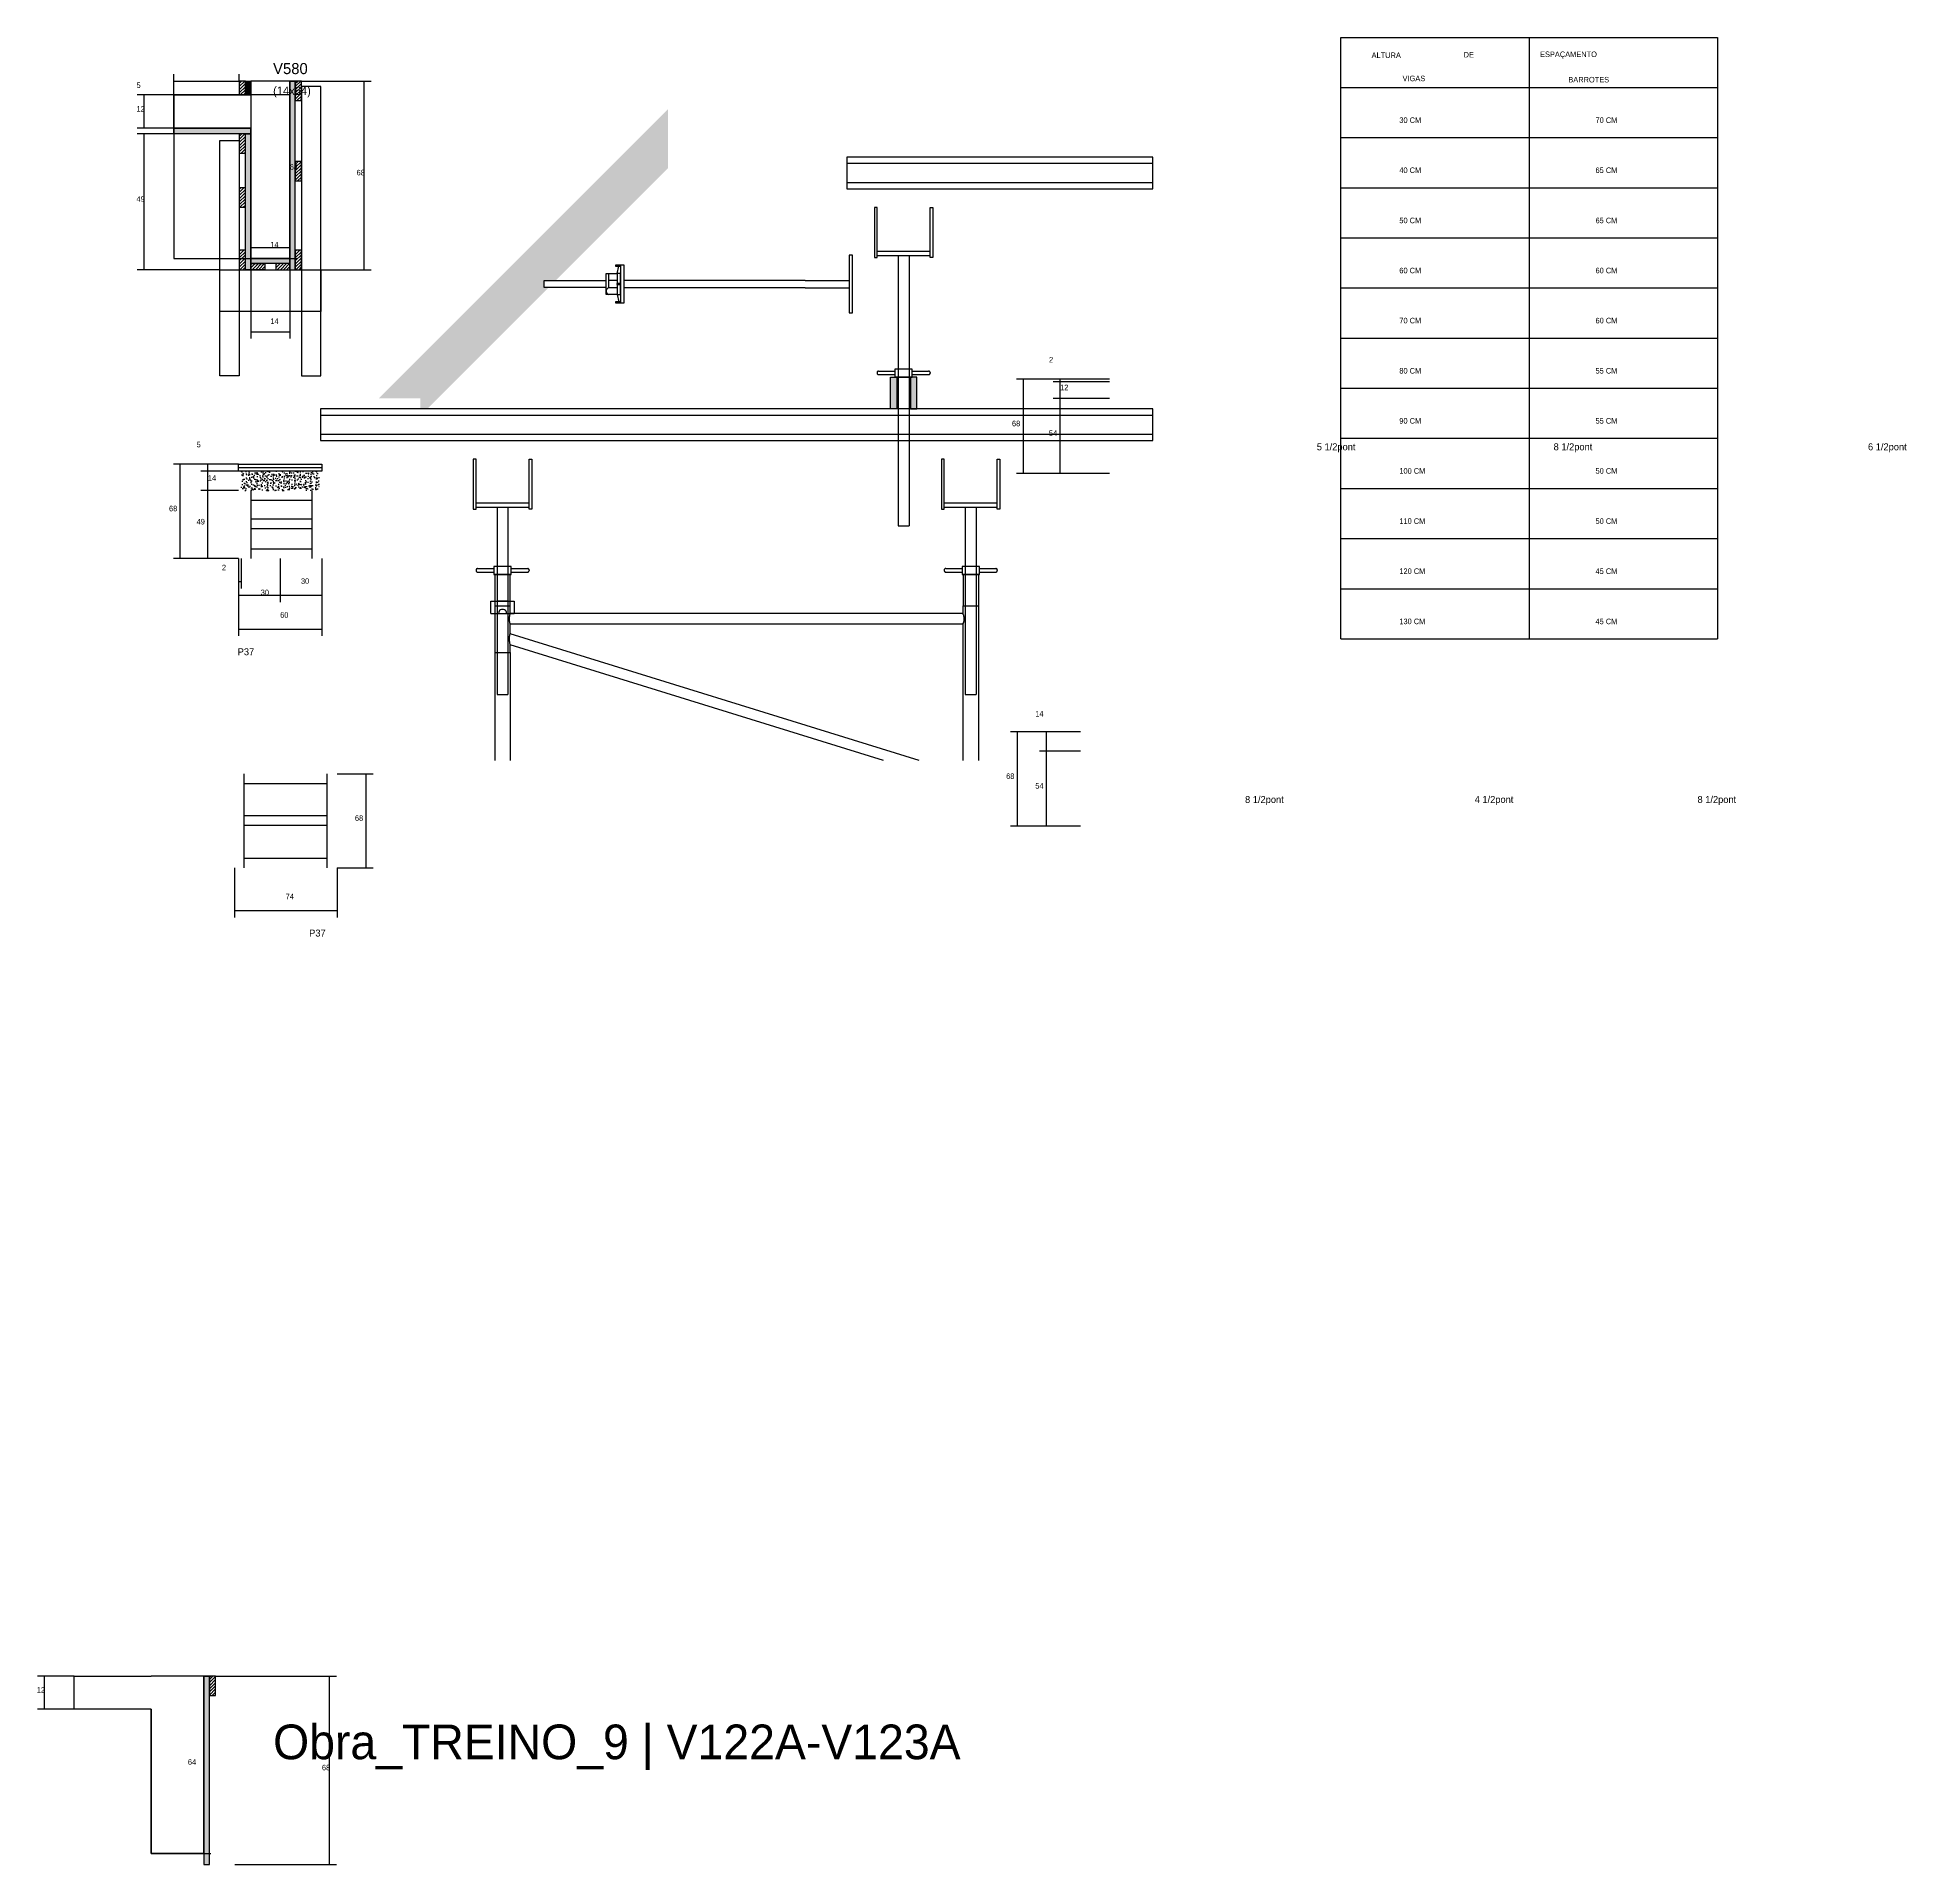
# Model space of a CAD drawing. Header units: metres. Extents: x -2848 to 21926, y -45195 to 1016.
# Drawn here: x 12630 to 13977, y -40886 to -39568 of the extents above; entities that cross this region are included whole.
import ezdxf

# ---------------------------------------------------------------- set-up
doc = ezdxf.new("R2010")
doc.units = ezdxf.units.M
for name, color, linetype in [('BARRA DE ANCORAGEM', 7, 'Continuous'), ('CONCRETO', 251, 'Continuous'), ('COTA', 4, 'Continuous'), ('Cota Seção (2x)', 4, 'Continuous'), ('Demarcação 2', 254, 'Continuous'), ('Escoras', 2, 'Continuous'), ('Forcador', 251, 'Continuous'), ('GARFOS', 7, 'Continuous'), ('Hachura', 253, 'Continuous'), ('LABEL_ID', 3, 'Continuous'), ('Madeira', 126, 'Continuous'), ('NOMENCLATURA', 7, 'Continuous'), ('Painéis', 200, 'Continuous'), ('Perfil Metálico', 251, 'Continuous'), ('SARR_2.2x7', 40, 'Continuous'), ('SARR_3.5x7', 81, 'Continuous'), ('SARR_EDITAR', 141, 'Continuous'), ('Texto Seção', 7, 'Continuous')]:
    doc.layers.add(name, color=color, linetype=linetype)

msp = doc.modelspace()

# ---------------------------------------------------------------- hatches: boundary and pattern name
at = {"layer": 'COTA'}
h = msp.add_hatch(dxfattribs=at)
h.set_pattern_fill('AR-CONC', scale=0.03)
h.paths.add_polyline_path([(12777.1, -39895.2), (12777.1, -39881.2), (12777.1, -39881.2), (12833.1, -39881.2), (12833.1, -39881.2), (12833.1, -39895.2), (12833.1, -39895.2), (12777.1, -39895.2)])
at = {"layer": 'Demarcação 2'}
h = msp.add_hatch(color=8, dxfattribs=at)
h.dxf.hatch_style = 1
h.paths.add_polyline_path([(13084.6, -39662.8), (13084.6, -39620.3), (12876.2, -39828.8), (12906.2, -39828.8), (12906.2, -39836.3), (12911.1, -39836.3), (12998.9, -39748.6), (12995.2, -39748.6), (12995.2, -39744.1), (13003.3, -39744.1)])
at = {"layer": 'Hachura'}
h = msp.add_hatch(dxfattribs=at)
h.set_pattern_fill('ANSI31', scale=0.5)
h.paths.add_polyline_path([(12780, -39600), (12775.6, -39600), (12775.6, -39600), (12775.6, -39610), (12775.6, -39610), (12780, -39610), (12780, -39610), (12780, -39600)])
h = msp.add_hatch(color=8, dxfattribs=at)
h.dxf.hatch_style = 1
h.paths.add_polyline_path([(12780, -39610), (12784, -39610), (12784, -39610), (12784, -39600), (12784, -39600), (12780, -39600), (12780, -39600), (12780, -39610)])
h = msp.add_hatch(color=8, dxfattribs=at)
h.dxf.hatch_style = 1
h.paths.add_polyline_path([(12816, -39600), (12812, -39600), (12812, -39600), (12812, -39736), (12812, -39736), (12816, -39736), (12816, -39736), (12816, -39600)])
h = msp.add_hatch(dxfattribs=at)
h.set_pattern_fill('ANSI31', scale=0.5)
h.paths.add_polyline_path([(12820.4, -39600), (12816, -39600), (12816, -39600), (12816, -39614), (12816, -39614), (12820.4, -39614), (12820.4, -39614), (12820.4, -39600)])
h = msp.add_hatch(color=8, dxfattribs=at)
h.dxf.hatch_style = 1
h.paths.add_polyline_path([(12728.4, -39638), (12728.4, -39634), (12728.4, -39634), (12784, -39634), (12784, -39634), (12784, -39638), (12784, -39638), (12728.4, -39638)])
h = msp.add_hatch(dxfattribs=at)
h.set_pattern_fill('ANSI31', scale=0.5)
h.paths.add_polyline_path([(12780, -39638), (12775.6, -39638), (12775.6, -39638), (12775.6, -39652), (12775.6, -39652), (12780, -39652), (12780, -39652), (12780, -39638)])
h = msp.add_hatch(color=8, dxfattribs=at)
h.dxf.hatch_style = 1
h.paths.add_polyline_path([(12780, -39638), (12784, -39638), (12784, -39638), (12784, -39736), (12784, -39736), (12780, -39736), (12780, -39736), (12780, -39638)])
h = msp.add_hatch(dxfattribs=at)
h.set_pattern_fill('ANSI31', scale=0.5)
h.paths.add_polyline_path([(12820.4, -39658), (12816, -39658), (12816, -39658), (12816, -39672), (12816, -39672), (12820.4, -39672), (12820.4, -39672), (12820.4, -39658)])
h = msp.add_hatch(dxfattribs=at)
h.set_pattern_fill('ANSI31', scale=0.5)
h.paths.add_polyline_path([(12780, -39677), (12775.6, -39677), (12775.6, -39677), (12775.6, -39691), (12775.6, -39691), (12780, -39691), (12780, -39691), (12780, -39677)])
h = msp.add_hatch(dxfattribs=at)
h.set_pattern_fill('ANSI31', scale=0.5)
h.paths.add_polyline_path([(12780, -39722), (12775.6, -39722), (12775.6, -39722), (12775.6, -39736), (12775.6, -39736), (12780, -39736), (12780, -39736), (12780, -39722)])
h = msp.add_hatch(color=8, dxfattribs=at)
h.dxf.hatch_style = 1
h.paths.add_polyline_path([(12784, -39731.6), (12784, -39728), (12784, -39728), (12812, -39728), (12812, -39728), (12812, -39731.6), (12812, -39731.6), (12784, -39731.6)])
h = msp.add_hatch(dxfattribs=at)
h.set_pattern_fill('ANSI31', scale=0.5)
h.paths.add_polyline_path([(12784, -39736), (12784, -39731.6), (12784, -39731.6), (12794, -39731.6), (12794, -39731.6), (12794, -39736), (12794, -39736), (12784, -39736)])
h = msp.add_hatch(dxfattribs=at)
h.set_pattern_fill('ANSI31', scale=0.5)
h.paths.add_polyline_path([(12812, -39736), (12812, -39731.6), (12812, -39731.6), (12802, -39731.6), (12802, -39731.6), (12802, -39736), (12802, -39736), (12812, -39736)])
h = msp.add_hatch(dxfattribs=at)
h.set_pattern_fill('ANSI31', scale=0.5)
h.paths.add_polyline_path([(12820.4, -39722), (12816, -39722), (12816, -39722), (12816, -39736), (12816, -39736), (12820.4, -39736), (12820.4, -39736), (12820.4, -39722)])
h = msp.add_hatch(color=8, dxfattribs=at)
h.dxf.hatch_style = 1
h.paths.add_polyline_path([(12754.1, -40750), (12750.1, -40750), (12750.1, -40750), (12750.1, -40886), (12750.1, -40886), (12754.1, -40886), (12754.1, -40886), (12754.1, -40750)])
h = msp.add_hatch(dxfattribs=at)
h.set_pattern_fill('ANSI31', scale=0.5)
h.paths.add_polyline_path([(12758.5, -40750), (12754.1, -40750), (12754.1, -40750), (12754.1, -40764), (12754.1, -40764), (12758.5, -40764), (12758.5, -40764), (12758.5, -40750)])
at = {"layer": 'Perfil Metálico'}
h = msp.add_hatch(color=8, dxfattribs=at)
h.dxf.hatch_style = 1
h.paths.add_polyline_path([(13245, -39836.3), (13249.5, -39836.3), (13249.5, -39813.5), (13245, -39813.5)])
h = msp.add_hatch(color=8, dxfattribs=at)
h.dxf.hatch_style = 1
h.paths.add_polyline_path([(13259.4, -39836.3), (13263.9, -39836.3), (13263.9, -39813.5), (13259.4, -39813.5)])

# ---------------------------------------------------------------- linework, layer by layer
at = {"layer": 'BARRA DE ANCORAGEM'}
for p, q in [((13048.1, -39738.8), (13049.2, -39733.5)), ((13050.4, -39732.7), (13050.4, -39760)), ((13084.6, -39743.7), (13053.1, -39743.7)), ((13183.6, -39743.7), (13084.6, -39743.7)), ((13183.6, -39743.7), (13215.2, -39743.7)), ((13040.4, -39750.4), (13040.2, -39750.9)), ((13040.2, -39750.9), (13040.2, -39751.4)), ((13040.2, -39751.4), (13040.2, -39752)), ((13040.2, -39752), (13040.4, -39752.5)), ((13040.7, -39749.9), (13040.4, -39750.4)), ((13040.4, -39752.5), (13040.7, -39752.9)), ((13041, -39749.5), (13040.7, -39749.9)), ((13040.7, -39752.9), (13041, -39753.3)), ((13041.5, -39749.2), (13041, -39749.5)), ((13041, -39753.3), (13041.5, -39753.6)), ((13041.9, -39749), (13041.5, -39749.2)), ((13041.5, -39753.6), (13041.9, -39753.9)), ((13048.1, -39753.9), (13049.2, -39759.2)), ((13084.6, -39749), (13053.1, -39749)), ((13183.6, -39749), (13084.6, -39749)), ((13183.6, -39749), (13215.2, -39749))]:
    msp.add_line(p, q, dxfattribs=at)
for points in [[(13217.6, -39767.2), (13217.6, -39725.5), (13215.2, -39725.5), (13215.2, -39767.2)], [(13040.2, -39744.1), (12995.2, -39744.1), (12995.2, -39748.6), (13040.2, -39748.6)], [(13050.4, -39732.7), (13046.8, -39732.7), (13046.8, -39733.5), (13050.4, -39733.5)], [(13050.4, -39738.8), (13048.1, -39738.8), (13048.1, -39753.9), (13050.4, -39753.9)], [(13053.1, -39760), (13053.1, -39732.7), (13050.4, -39732.7), (13050.4, -39760)], [(13050.4, -39759.2), (13046.8, -39759.2), (13046.8, -39760), (13050.4, -39760)]]:
    msp.add_lwpolyline(points, close=True, dxfattribs=at)
for points in [[(13048.1, -39753.9), (13040.2, -39753.9), (13040.2, -39738.8), (13048.1, -39738.8)], [(13048.1, -39743.7), (13041.9, -39743.7), (13041.9, -39738.8)], [(13048.1, -39749), (13041.9, -39749), (13041.9, -39743.7)], [(13048.1, -39746.8), (13050.4, -39746.8), (13050.4, -39745.9), (13048.1, -39745.9), (13048.1, -39746.8), (13048.1, -39745.9)]]:
    msp.add_lwpolyline(points, dxfattribs=at)
at = {"layer": 'CONCRETO'}
for points in [[(12812, -39624), (12812, -39624), (12812, -39656), (12812, -39656), (12812, -39728), (12784, -39728), (12784, -39634), (12728.4, -39634), (12728.4, -39610), (12784, -39610)], [(12784, -39634), (12784, -39636), (12784, -39636), (12784, -39728), (12812, -39728), (12812, -39600), (12816, -39600), (12816, -39600), (12784, -39600), (12784, -39610)], [(12750.1, -40774), (12750.1, -40774), (12750.1, -40806), (12750.1, -40806), (12750.1, -40878), (12712.1, -40878), (12712.1, -40774), (12656.5, -40774), (12656.5, -40750), (12712.1, -40750)], [(12712.1, -40774), (12712.1, -40776), (12712.1, -40776), (12712.1, -40878), (12750.1, -40878), (12750.1, -40750), (12754.1, -40750), (12754.1, -40750), (12712.1, -40750), (12712.1, -40750)]]:
    msp.add_lwpolyline(points, dxfattribs=at)
for points in [[(12728.4, -39728), (12812, -39728), (12812, -39610), (12728.4, -39610)], [(12784, -39728), (12816, -39728), (12816, -39600), (12784, -39600)]]:
    msp.add_lwpolyline(points, close=True, dxfattribs=at)
at = {"layer": 'COTA'}
for p, q in [((12728.4, -39610), (12728.4, -39595)), ((12775.6, -39600), (12775.6, -39595)), ((12728.4, -39610), (12702.1, -39610)), ((12707.1, -39634), (12707.1, -39610)), ((12728.4, -39600), (12775.6, -39600)), ((12820.4, -39600), (12870.7, -39600)), ((12865.7, -39736), (12865.7, -39600)), ((12728.4, -39634), (12702.1, -39634)), ((12766, -39638), (12702.1, -39638)), ((12707.1, -39736), (12707.1, -39638)), ((12761.6, -39736), (12702.1, -39736)), ((12784, -39736), (12784, -39785.7)), ((12812, -39736), (12812, -39785.7)), ((12834.4, -39736), (12870.7, -39736)), ((12784, -39780.7), (12812, -39780.7)), ((13402.8, -39814.9), (13335.8, -39814.9)), ((13340.8, -39882.9), (13340.8, -39814.9)), ((13402.8, -39814.9), (13362.3, -39814.9)), ((13402.8, -39816.9), (13362.3, -39816.9)), ((13402.8, -39816.9), (13362.3, -39816.9)), ((13367.3, -39816.9), (13367.3, -39814.9)), ((13367.3, -39828.9), (13367.3, -39816.9)), ((13402.8, -39828.9), (13362.3, -39828.9)), ((13402.8, -39828.9), (13362.3, -39828.9)), ((13367.3, -39882.9), (13367.3, -39828.9)), ((12775.1, -39876.2), (12728.1, -39876.2)), ((12733.1, -39944.2), (12733.1, -39876.2)), ((12775.1, -39876.2), (12748, -39876.2)), ((12753, -39881.2), (12753, -39876.2)), ((12775.1, -39881.2), (12748, -39881.2)), ((12775.1, -39881.2), (12748, -39881.2)), ((12753, -39895.2), (12753, -39881.2)), ((13402.8, -39882.9), (13335.8, -39882.9)), ((13402.8, -39882.9), (13362.3, -39882.9)), ((12775.1, -39895.2), (12748, -39895.2)), ((12775.1, -39895.2), (12748, -39895.2)), ((12753, -39944.2), (12753, -39895.2)), ((12775.1, -39944.2), (12728.1, -39944.2)), ((12775.1, -39944.2), (12748, -39944.2)), ((12775.1, -39944.2), (12775.1, -39975.7)), ((12775.1, -39944.2), (12775.1, -40000.1)), ((12775.1, -39944.2), (12775.1, -39965.8)), ((12777.1, -39944.2), (12777.1, -39965.8)), ((12805.1, -39944.2), (12805.1, -39975.7)), ((12805.1, -39944.2), (12805.1, -39975.7)), ((12835.1, -39944.2), (12835.1, -39975.7)), ((12835.1, -39944.2), (12835.1, -40000.1)), ((12775.1, -39960.8), (12777.1, -39960.8)), ((12775.1, -39970.7), (12805.1, -39970.7)), ((12805.1, -39970.7), (12835.1, -39970.7)), ((12775.1, -39995.1), (12835.1, -39995.1)), ((13382, -40069.2), (13331.5, -40069.2)), ((13336.5, -40137.2), (13336.5, -40069.2)), ((13382, -40069.2), (13352.5, -40069.2)), ((13357.5, -40083.2), (13357.5, -40069.2)), ((13382, -40083.2), (13352.5, -40083.2)), ((13382, -40083.2), (13352.5, -40083.2)), ((13357.5, -40137.2), (13357.5, -40083.2)), ((12846.1, -40099.4), (12872.1, -40099.4)), ((12867.1, -40167.4), (12867.1, -40099.4)), ((13382, -40137.2), (13331.5, -40137.2)), ((13382, -40137.2), (13352.5, -40137.2)), ((12772.1, -40167.4), (12772.1, -40203)), ((12846.1, -40167.4), (12846.1, -40203)), ((12846.1, -40167.4), (12872.1, -40167.4)), ((12772.1, -40198), (12846.1, -40198)), ((12656.5, -40750), (12630.2, -40750)), ((12635.2, -40774), (12635.2, -40750)), ((12758.5, -40750), (12845.7, -40750)), ((12840.7, -40886), (12840.7, -40750)), ((12656.5, -40774), (12630.2, -40774)), ((12772.5, -40886), (12845.7, -40886))]:
    msp.add_line(p, q, dxfattribs=at)
at = {"layer": 'Cota Seção (2x)'}
for p, q in [((12812, -39728), (12812, -39600)), ((12812, -39600), (12817, -39600)), ((12784, -39736), (12784, -39715)), ((12812, -39736), (12812, -39715)), ((12784, -39720), (12812, -39720)), ((12812, -39728), (12817, -39728)), ((12750.1, -40878), (12750.1, -40750)), ((12750.1, -40750), (12755.1, -40750)), ((12750.1, -40878), (12755.1, -40878))]:
    msp.add_line(p, q, dxfattribs=at)
at = {"layer": 'Escoras'}
for p, q in [((13260.1, -39813.5), (13248.8, -39813.5)), ((12959.8, -39955.9), (12959.8, -40090)), ((12971, -39955.9), (12959.8, -39955.9)), ((12971, -39978.4), (12971, -39955.9)), ((13308.5, -39955.9), (13297.3, -39955.9)), ((13297.3, -39955.9), (13297.3, -39978.4)), ((13308.5, -39955.9), (13308.5, -40090)), ((12956.9, -39975), (12973.8, -39975)), ((12956.9, -39983.8), (12956.9, -39975)), ((12969.3, -39975), (12961.4, -39975)), ((12973.8, -39975), (12973.8, -39983.8)), ((12956.9, -39983.8), (12962.5, -39983.8)), ((12959.8, -39978.4), (12971, -39978.4)), ((12969.3, -39984.1), (12961.4, -39984.1)), ((12962.6, -39983), (12962.5, -39983.8)), ((12962.9, -39982.3), (12962.6, -39983)), ((12963.3, -39981.7), (12962.9, -39982.3)), ((12963.9, -39981.3), (12963.3, -39981.7)), ((12964.6, -39981), (12963.9, -39981.3)), ((12965.4, -39980.9), (12964.6, -39981)), ((12966.1, -39981), (12965.4, -39980.9)), ((12966.8, -39981.3), (12966.1, -39981)), ((12967.5, -39981.7), (12966.8, -39981.3)), ((12967.9, -39982.3), (12967.5, -39981.7)), ((12968.2, -39983), (12967.9, -39982.3)), ((12968.3, -39983.8), (12968.2, -39983)), ((12968.3, -39983.8), (12973.8, -39983.8)), ((12970.2, -39986.5), (12970.1, -39987.2)), ((12970.1, -39987.2), (12970.1, -39987.8)), ((12970.1, -39987.8), (12970.1, -39988.5)), ((12970.1, -39988.5), (12970.2, -39989.2)), ((12970.3, -39985.9), (12970.2, -39986.5)), ((12970.5, -39985.2), (12970.3, -39985.9)), ((12970.7, -39984.6), (12970.5, -39985.2)), ((12971, -39984), (12970.7, -39984.6)), ((12971, -39984), (12971, -39978.4)), ((13297.3, -39984), (12971, -39984)), ((13297.3, -39978.4), (13308.5, -39978.4)), ((13297.3, -39984), (13297.3, -39978.4)), ((13297.5, -39984.6), (13297.3, -39984)), ((13297.8, -39985.2), (13297.5, -39984.6)), ((13297.9, -39985.9), (13297.8, -39985.2)), ((13298.1, -39986.5), (13297.9, -39985.9)), ((13298.1, -39987.2), (13298.1, -39986.5)), ((13298.2, -39987.8), (13298.1, -39987.2)), ((13298.1, -39988.5), (13298.2, -39987.8)), ((13298.1, -39989.2), (13298.1, -39988.5)), ((12970.2, -40000.8), (12970.1, -40001.5)), ((12970.1, -40001.5), (12970.1, -40002.3)), ((12970.2, -39989.2), (12970.3, -39989.8)), ((12970.3, -40000.1), (12970.2, -40000.8)), ((12970.3, -39989.8), (12970.5, -39990.5)), ((12970.5, -39999.4), (12970.3, -40000.1)), ((12970.5, -39990.5), (12970.7, -39991.1)), ((12970.7, -39998.7), (12970.5, -39999.4)), ((12970.7, -39991.1), (12971, -39991.7)), ((12971, -39998), (12970.7, -39998.7)), ((13297.3, -39991.7), (12971, -39991.7)), ((12971, -39998), (12971, -39991.7)), ((13265.8, -40090), (12971, -39998.5)), ((13297.3, -39991.7), (13297.5, -39991.1)), ((13297.3, -40090), (13297.3, -39991.7)), ((13297.5, -39991.1), (13297.8, -39990.5)), ((13297.8, -39990.5), (13297.9, -39989.8)), ((13297.9, -39989.8), (13298.1, -39989.2)), ((12959.8, -40012.1), (12971, -40012.1)), ((12970.1, -40002.3), (12970.1, -40003)), ((12970.1, -40003), (12970.2, -40003.7)), ((12970.2, -40003.7), (12970.3, -40004.4)), ((12970.3, -40004.4), (12970.5, -40005.2)), ((12970.5, -40005.2), (12970.7, -40005.8)), ((12970.7, -40005.8), (12971, -40006.5)), ((13240, -40090), (12971, -40006.5)), ((12971, -40012.1), (12971, -40006.5)), ((12971, -40012.1), (12971, -40090))]:
    msp.add_line(p, q, dxfattribs=at)
at = {"layer": 'Forcador'}
for p, q in [((13235.3, -39722.6), (13273.6, -39722.6)), ((13235.3, -39725.8), (13273.6, -39725.8)), ((13250.5, -39725.8), (13250.5, -39836.3)), ((13258.4, -39725.8), (13258.4, -39836.3)), ((13235.4, -39809.8), (13235.3, -39809.9)), ((13235.3, -39809.9), (13235.3, -39810)), ((13235.3, -39810), (13235.3, -39810.2)), ((13235.3, -39810.2), (13235.3, -39810.6)), ((13235.3, -39810.6), (13235.3, -39810.8)), ((13235.3, -39810.8), (13235.3, -39810.9)), ((13235.3, -39810.9), (13235.4, -39811)), ((13235.5, -39809.6), (13235.4, -39809.7)), ((13235.4, -39809.7), (13235.4, -39809.8)), ((13235.4, -39811), (13235.4, -39811.1)), ((13235.4, -39811.1), (13235.5, -39811.2)), ((13235.6, -39809.5), (13235.5, -39809.6)), ((13235.5, -39811.2), (13235.6, -39811.3)), ((13235.7, -39809.4), (13235.6, -39809.5)), ((13235.6, -39811.3), (13235.7, -39811.4)), ((13235.8, -39809.3), (13235.7, -39809.4)), ((13235.7, -39811.4), (13235.8, -39811.5)), ((13235.9, -39809.2), (13235.8, -39809.3)), ((13235.8, -39811.5), (13235.9, -39811.6)), ((13236.1, -39809.2), (13235.9, -39809.2)), ((13235.9, -39811.6), (13236.1, -39811.6)), ((13236.2, -39809.2), (13236.1, -39809.2)), ((13236.1, -39811.6), (13236.2, -39811.6)), ((13236.3, -39809.2), (13236.2, -39809.2)), ((13236.2, -39811.6), (13236.3, -39811.6)), ((13236.3, -39809.2), (13248.1, -39809.2)), ((13236.3, -39811.6), (13248.1, -39811.6)), ((13260.7, -39809.2), (13272.5, -39809.2)), ((13260.7, -39811.6), (13272.5, -39811.6)), ((13272.7, -39809.2), (13272.5, -39809.2)), ((13272.5, -39811.6), (13272.7, -39811.6)), ((13272.8, -39809.2), (13272.7, -39809.2)), ((13272.7, -39811.6), (13272.8, -39811.6)), ((13272.9, -39809.2), (13272.8, -39809.2)), ((13272.8, -39811.6), (13272.9, -39811.6)), ((13273.1, -39809.3), (13272.9, -39809.2)), ((13272.9, -39811.6), (13273.1, -39811.5)), ((13273.2, -39809.4), (13273.1, -39809.3)), ((13273.1, -39811.5), (13273.2, -39811.4)), ((13273.3, -39809.5), (13273.2, -39809.4)), ((13273.2, -39811.4), (13273.3, -39811.3)), ((13273.4, -39809.6), (13273.3, -39809.5)), ((13273.3, -39811.3), (13273.4, -39811.2)), ((13273.4, -39809.7), (13273.4, -39809.6)), ((13273.5, -39809.8), (13273.4, -39809.7)), ((13273.4, -39811.1), (13273.5, -39811)), ((13273.4, -39811.2), (13273.4, -39811.1)), ((13273.5, -39809.9), (13273.5, -39809.8)), ((13273.6, -39810), (13273.5, -39809.9)), ((13273.5, -39810.9), (13273.6, -39810.8)), ((13273.5, -39811), (13273.5, -39810.9)), ((13273.6, -39810.2), (13273.6, -39810)), ((13273.6, -39810.2), (13273.6, -39810.6)), ((13273.6, -39810.8), (13273.6, -39810.6)), ((13250.5, -39836.3), (13250.5, -39859.1)), ((13258.4, -39836.3), (13258.4, -39859.1)), ((13250.5, -39859.1), (13250.5, -39920.8)), ((13258.4, -39859.1), (13258.4, -39920.8)), ((12946.3, -39904.1), (12984.5, -39904.1)), ((12946.3, -39907.3), (12984.5, -39907.3)), ((12961.4, -39907.3), (12961.4, -40042.3)), ((12969.3, -39907.3), (12969.3, -40042.3)), ((13283.8, -39904.1), (13322, -39904.1)), ((13283.8, -39907.3), (13322, -39907.3)), ((13298.9, -39907.3), (13298.9, -40042.3)), ((13306.8, -39907.3), (13306.8, -40042.3)), ((13250.5, -39920.8), (13258.4, -39920.8)), ((12946.4, -39952), (12946.3, -39952.1)), ((12946.3, -39952.1), (12946.3, -39952.3)), ((12946.3, -39952.3), (12946.3, -39952.4)), ((12946.3, -39952.4), (12946.3, -39952.5)), ((12946.3, -39952.5), (12946.3, -39953)), ((12946.3, -39953), (12946.3, -39953.1)), ((12946.3, -39953.1), (12946.3, -39953.2)), ((12946.3, -39953.2), (12946.3, -39953.4)), ((12946.3, -39953.4), (12946.4, -39953.5)), ((12946.5, -39951.9), (12946.4, -39952)), ((12946.4, -39953.5), (12946.5, -39953.6)), ((12946.6, -39951.8), (12946.5, -39951.9)), ((12946.5, -39953.6), (12946.6, -39953.7)), ((12946.7, -39951.7), (12946.6, -39951.8)), ((12946.6, -39953.7), (12946.7, -39953.8)), ((12946.8, -39951.6), (12946.7, -39951.7)), ((12946.7, -39953.8), (12946.8, -39953.9)), ((12946.9, -39951.6), (12946.8, -39951.6)), ((12946.8, -39953.9), (12946.9, -39953.9)), ((12947, -39951.5), (12946.9, -39951.6)), ((12946.9, -39953.9), (12947, -39954)), ((12947.1, -39951.5), (12947, -39951.5)), ((12947, -39954), (12947.1, -39954)), ((12947.3, -39951.5), (12947.1, -39951.5)), ((12947.1, -39954), (12947.3, -39954)), ((12947.3, -39951.5), (12959.1, -39951.5)), ((12947.3, -39954), (12959.1, -39954)), ((12971.7, -39951.5), (12983.5, -39951.5)), ((12971.7, -39954), (12983.5, -39954)), ((12983.6, -39951.5), (12983.5, -39951.5)), ((12983.5, -39954), (12983.6, -39954)), ((12983.8, -39951.5), (12983.6, -39951.5)), ((12983.6, -39954), (12983.8, -39954)), ((12983.9, -39951.6), (12983.8, -39951.5)), ((12983.8, -39954), (12983.9, -39953.9)), ((12984, -39951.6), (12983.9, -39951.6)), ((12983.9, -39953.9), (12984, -39953.9)), ((12984.1, -39951.7), (12984, -39951.6)), ((12984, -39953.9), (12984.1, -39953.8)), ((12984.2, -39951.8), (12984.1, -39951.7)), ((12984.1, -39953.8), (12984.2, -39953.7)), ((12984.3, -39951.9), (12984.2, -39951.8)), ((12984.2, -39953.7), (12984.3, -39953.6)), ((12984.4, -39952), (12984.3, -39951.9)), ((12984.3, -39953.6), (12984.4, -39953.5)), ((12984.4, -39952.1), (12984.4, -39952)), ((12984.5, -39952.3), (12984.4, -39952.1)), ((12984.4, -39953.4), (12984.5, -39953.2)), ((12984.4, -39953.5), (12984.4, -39953.4)), ((12984.5, -39952.4), (12984.5, -39952.3)), ((12984.5, -39952.5), (12984.5, -39952.4)), ((12984.5, -39952.5), (12984.5, -39953)), ((12984.5, -39953.1), (12984.5, -39953)), ((12984.5, -39953.2), (12984.5, -39953.1)), ((13283.9, -39952), (13283.8, -39952.1)), ((13283.8, -39952.1), (13283.8, -39952.3)), ((13283.8, -39952.3), (13283.8, -39952.4)), ((13283.8, -39952.4), (13283.8, -39952.5)), ((13283.8, -39952.5), (13283.8, -39953)), ((13283.8, -39953), (13283.8, -39953.1)), ((13283.8, -39953.1), (13283.8, -39953.2)), ((13283.8, -39953.2), (13283.8, -39953.4)), ((13283.8, -39953.4), (13283.9, -39953.5)), ((13284, -39951.9), (13283.9, -39952)), ((13283.9, -39953.5), (13284, -39953.6)), ((13284.1, -39951.8), (13284, -39951.9)), ((13284, -39953.6), (13284.1, -39953.7)), ((13284.2, -39951.7), (13284.1, -39951.8)), ((13284.1, -39953.7), (13284.2, -39953.8)), ((13284.3, -39951.6), (13284.2, -39951.7)), ((13284.2, -39953.8), (13284.3, -39953.9)), ((13284.4, -39951.6), (13284.3, -39951.6)), ((13284.3, -39953.9), (13284.4, -39953.9)), ((13284.5, -39951.5), (13284.4, -39951.6)), ((13284.4, -39953.9), (13284.5, -39954)), ((13284.6, -39951.5), (13284.5, -39951.5)), ((13284.5, -39954), (13284.6, -39954)), ((13284.8, -39951.5), (13284.6, -39951.5)), ((13284.6, -39954), (13284.8, -39954)), ((13284.8, -39951.5), (13296.6, -39951.5)), ((13284.8, -39954), (13296.6, -39954)), ((13309.2, -39951.5), (13321, -39951.5)), ((13309.2, -39954), (13321, -39954)), ((13321.1, -39951.5), (13321, -39951.5)), ((13321, -39954), (13321.1, -39954)), ((13321.3, -39951.5), (13321.1, -39951.5)), ((13321.1, -39954), (13321.3, -39954)), ((13321.4, -39951.6), (13321.3, -39951.5)), ((13321.3, -39954), (13321.4, -39953.9)), ((13321.5, -39951.6), (13321.4, -39951.6)), ((13321.4, -39953.9), (13321.5, -39953.9)), ((13321.6, -39951.7), (13321.5, -39951.6)), ((13321.5, -39953.9), (13321.6, -39953.8)), ((13321.7, -39951.8), (13321.6, -39951.7)), ((13321.6, -39953.8), (13321.7, -39953.7)), ((13321.8, -39951.9), (13321.7, -39951.8)), ((13321.7, -39953.7), (13321.8, -39953.6)), ((13321.9, -39952), (13321.8, -39951.9)), ((13321.8, -39953.6), (13321.9, -39953.5)), ((13321.9, -39952.1), (13321.9, -39952)), ((13322, -39952.3), (13321.9, -39952.1)), ((13321.9, -39953.4), (13322, -39953.2)), ((13321.9, -39953.5), (13321.9, -39953.4)), ((13322, -39952.4), (13322, -39952.3)), ((13322, -39952.5), (13322, -39952.4)), ((13322, -39952.5), (13322, -39953)), ((13322, -39953.1), (13322, -39953)), ((13322, -39953.2), (13322, -39953.1)), ((12961.4, -40042.3), (12969.3, -40042.3)), ((13298.9, -40042.3), (13306.8, -40042.3))]:
    msp.add_line(p, q, dxfattribs=at)
for points in [[(13233.4, -39691.1), (13233.4, -39727.1), (13235.3, -39727.1), (13235.3, -39691.1)], [(13275.5, -39691.1), (13275.5, -39727.1), (13273.6, -39727.1), (13273.6, -39691.1)], [(13248.1, -39807.7), (13248.1, -39813.5), (13260.7, -39813.5), (13260.7, -39807.7)], [(12944.3, -39872.6), (12944.3, -39908.6), (12946.3, -39908.6), (12946.3, -39872.6)], [(12986.4, -39872.6), (12986.4, -39908.6), (12984.5, -39908.6), (12984.5, -39872.6)], [(13281.8, -39872.6), (13281.8, -39908.6), (13283.8, -39908.6), (13283.8, -39872.6)], [(13323.9, -39872.6), (13323.9, -39908.6), (13322, -39908.6), (13322, -39872.6)], [(12959.1, -39950), (12959.1, -39955.9), (12971.7, -39955.9), (12971.7, -39950)], [(13296.6, -39950), (13296.6, -39955.9), (13309.2, -39955.9), (13309.2, -39950)]]:
    msp.add_lwpolyline(points, close=True, dxfattribs=at)
at = {"layer": 'GARFOS'}
for p, q in [((13569.6, -40002.1), (13569.6, -39568.5)), ((13569.6, -39568.5), (13841.1, -39568.5)), ((13705.3, -39568.5), (13705.3, -40002.1)), ((13841.1, -39568.5), (13841.1, -40002.1)), ((13569.6, -39604.6), (13841.1, -39604.6)), ((13569.6, -39640.7), (13841.1, -39640.7)), ((13569.6, -39676.9), (13841.1, -39676.9)), ((13569.6, -39713), (13841.1, -39713)), ((13569.6, -39749.1), (13841.1, -39749.1)), ((13569.6, -39785.3), (13841.1, -39785.3)), ((13569.6, -39821.4), (13841.1, -39821.4)), ((13569.6, -39857.6), (13841.1, -39857.6)), ((13569.6, -39893.7), (13841.1, -39893.7)), ((13569.6, -39929.8), (13841.1, -39929.8)), ((13569.6, -39966), (13841.1, -39966)), ((13569.6, -40002.1), (13841.1, -40002.1))]:
    msp.add_line(p, q, dxfattribs=at)
at = {"layer": 'Madeira'}
for points in [[(12780, -39600), (12775.6, -39600), (12775.6, -39610), (12780, -39610)], [(12820.4, -39600), (12816, -39600), (12816, -39614), (12820.4, -39614)], [(12780, -39638), (12775.6, -39638), (12775.6, -39652), (12780, -39652)], [(12820.4, -39658), (12816, -39658), (12816, -39672), (12820.4, -39672)], [(12780, -39677), (12775.6, -39677), (12775.6, -39691), (12780, -39691)], [(12780, -39722), (12775.6, -39722), (12775.6, -39736), (12780, -39736)], [(12784, -39736), (12784, -39731.6), (12794, -39731.6), (12794, -39736)], [(12812, -39736), (12812, -39731.6), (12802, -39731.6), (12802, -39736)], [(12820.4, -39722), (12816, -39722), (12816, -39736), (12820.4, -39736)], [(12758.5, -40750), (12754.1, -40750), (12754.1, -40764), (12758.5, -40764)]]:
    msp.add_lwpolyline(points, close=True, dxfattribs=at)
at = {"layer": 'Painéis'}
for p, q in [((12728.4, -39634), (12784, -39634)), ((12728.4, -39638), (12728.4, -39634)), ((12784, -39638), (12784, -39634)), ((12784, -39736), (12784, -39638))]:
    msp.add_line(p, q, dxfattribs=at)
for points in [[(12780, -39600), (12784, -39600), (12784, -39610), (12780, -39610)], [(12816, -39600), (12812, -39600), (12812, -39736), (12816, -39736)], [(12728.4, -39638), (12728.4, -39634), (12784, -39634), (12784, -39638)], [(12780, -39638), (12784, -39638), (12784, -39736), (12780, -39736)], [(12784, -39731.6), (12784, -39728), (12812, -39728), (12812, -39731.6)], [(12775.1, -39876.2), (12835.1, -39876.2), (12835.1, -39881.2), (12775.1, -39881.2)], [(12754.1, -40750), (12750.1, -40750), (12750.1, -40886), (12754.1, -40886)]]:
    msp.add_lwpolyline(points, close=True, dxfattribs=at)
at = {"layer": 'Perfil Metálico'}
for p, q in [((13213.6, -39659.3), (13434.1, -39659.3)), ((13213.6, -39673.1), (13434.1, -39673.1)), ((12834.1, -39840.8), (13434.1, -39840.8)), ((12834.1, -39854.6), (13434.1, -39854.6))]:
    msp.add_line(p, q, dxfattribs=at)
for points in [[(13213.6, -39677.6), (13434.1, -39677.6), (13434.1, -39654.8), (13213.6, -39654.8)], [(13249.5, -39836.3), (13245, -39836.3), (13245, -39813.5), (13249.5, -39813.5)], [(13259.4, -39836.3), (13263.9, -39836.3), (13263.9, -39813.5), (13259.4, -39813.5)], [(12834.1, -39859.1), (13434.1, -39859.1), (13434.1, -39836.3), (12834.1, -39836.3)]]:
    msp.add_lwpolyline(points, close=True, dxfattribs=at)
at = {"layer": 'SARR_2.2x7'}
for p, q in [((12784.1, -39944.2), (12784.1, -39895.2)), ((12784.1, -39902.2), (12805.1, -39902.2)), ((12805.1, -39902.2), (12828.1, -39902.2)), ((12828.1, -39944.2), (12828.1, -39895.2)), ((12784.1, -39915.7), (12805.1, -39915.7)), ((12805.1, -39915.7), (12828.1, -39915.7)), ((12784.1, -39922.7), (12805.1, -39922.7)), ((12805.1, -39922.7), (12828.1, -39922.7)), ((12784.1, -39937.2), (12805.1, -39937.2)), ((12805.1, -39937.2), (12828.1, -39937.2)), ((12779.1, -40167.4), (12779.1, -40099.4)), ((12779.1, -40106.4), (12839.1, -40106.4)), ((12839.1, -40167.4), (12839.1, -40099.4)), ((12779.1, -40129.5), (12839.1, -40129.5)), ((12779.1, -40136.5), (12839.1, -40136.5)), ((12779.1, -40160.4), (12839.1, -40160.4))]:
    msp.add_line(p, q, dxfattribs=at)
at = {"layer": 'SARR_3.5x7'}
for points in [[(12834.4, -39603.9), (12820.4, -39603.9), (12820.4, -39812.5), (12834.4, -39812.5)], [(12761.6, -39642.8), (12775.6, -39642.8), (12775.6, -39812.5), (12761.6, -39812.5)], [(12761.6, -39736), (12834.4, -39736), (12834.4, -39766.1), (12761.6, -39766.1)]]:
    msp.add_lwpolyline(points, close=True, dxfattribs=at)
at = {"layer": 'SARR_EDITAR'}
for p, q in [((12775.1, -39878.7), (12805.1, -39878.7)), ((12805.1, -39878.7), (12835.1, -39878.7))]:
    msp.add_line(p, q, dxfattribs=at)

# ---------------------------------------------------------------- texts
at = {"layer": 'COTA'}
for s, p in [('5', (12701.6, -39605)), ('12', (12701.6, -39622)), ('68', (12860.2, -39668)), ('49', (12701.6, -39687)), ('14', (12798, -39775.2)), ('2', (13359.3, -39802.9)), ('12', (13367.3, -39822.9)), ('68', (13332.6, -39848.9)), ('54', (13359.2, -39855.9)), ('5', (12744.9, -39864.1)), ('14', (12753, -39888.2)), ('68', (12725, -39910.2)), ('49', (12744.9, -39919.7)), ('2', (12763.1, -39952.8)), ('30', (12820.1, -39962.5)), ('30', (12791.1, -39970.7)), ('60', (12805.1, -39987)), ('14', (13349.4, -40058.2)), ('68', (13328.4, -40103.2)), ('54', (13349.4, -40110.2)), ('68', (12859, -40133.4)), ('74', (12809.1, -40189.9)), ('12', (12629.7, -40762)), ('68', (12835.2, -40818))]:
    msp.add_text(s, height=4, dxfattribs=at).set_placement(p)
at = {"layer": 'Cota Seção (2x)'}
for s, p in [('64', (12812, -39664)), ('14', (12798, -39720)), ('64', (12738.6, -40814))]:
    msp.add_text(s, height=4, dxfattribs=at).set_placement(p)
at = {"layer": 'GARFOS'}
for s, p in [('ALTURA   ', (13591.8, -39583.4)), ('DE', (13658.1, -39583)), ('ESPAÇAMENTO', (13713.2, -39582.7)), ('VIGAS', (13614.1, -39600.1)), ('BARROTES', (13733.6, -39601)), ('30 CM', (13611.8, -39630.2)), ('70 CM', (13753.2, -39630.2)), ('40 CM', (13611.8, -39666.3)), ('65 CM', (13753.2, -39666.3)), ('50 CM', (13611.8, -39702.5)), ('65 CM', (13753.2, -39702.5)), ('60 CM', (13611.8, -39738.6)), ('60 CM', (13753.2, -39738.6)), ('70 CM', (13611.8, -39774.7)), ('60 CM', (13753.2, -39774.7)), ('80 CM', (13611.8, -39810.9)), ('55 CM', (13753.2, -39810.9)), ('90 CM', (13611.8, -39847)), ('55 CM', (13753.2, -39847)), ('100 CM', (13611.8, -39883.1)), ('50 CM', (13753.2, -39883.1)), ('110 CM', (13611.8, -39919.3)), ('50 CM', (13753.2, -39919.3)), ('120 CM', (13611.8, -39955.4)), ('45 CM', (13753.2, -39955.4)), ('130 CM', (13611.8, -39991.6)), ('45 CM', (13753.2, -39991.6))]:
    msp.add_text(s, height=4, dxfattribs=at).set_placement(p)
at = {"layer": 'LABEL_ID'}
msp.add_text('Obra_TREINO_9 | V122A-V123A', height=25, dxfattribs=at).set_placement((12800, -40810))
at = {"layer": 'NOMENCLATURA'}
for s, p in [('5 1/2pont', (13552.3, -39866.2)), ('8 1/2pont', (13723, -39866.2)), ('6 1/2pont', (13949.6, -39866.2)), ('P37', (12774.5, -40014)), ('8 1/2pont', (13500.6, -40120.5)), ('4 1/2pont', (13666.1, -40120.5)), ('8 1/2pont', (13826.7, -40120.5)), ('P37', (12826, -40216.8))]:
    msp.add_text(s, height=5, dxfattribs=at).set_placement(p)
at = {"layer": 'Texto Seção'}
for s, height, p in [('V580', 8, (12800, -39595)), ('(14x64)', 6, (12800, -39610))]:
    msp.add_text(s, height=height, dxfattribs=at).set_placement(p)

doc.saveas('drawing.dxf')
